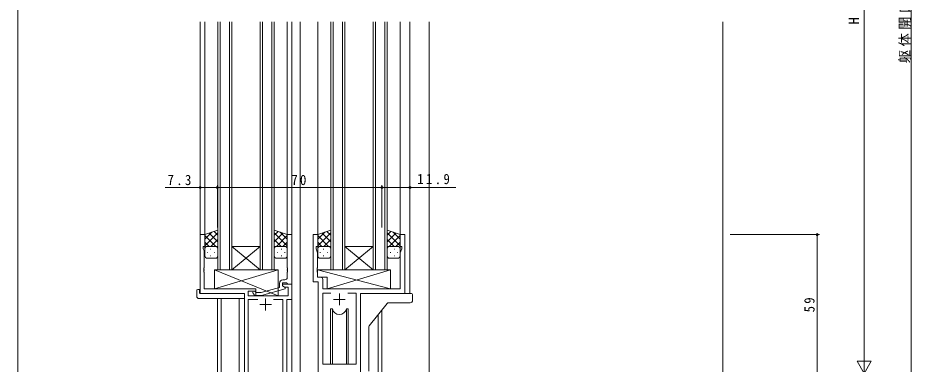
# Model space of a CAD drawing. Units: millimetres, scale not verified. Extents: x -594 to 539, y -420 to 386.
# Drawn here: x -590 to -210.2, y -140.3 to 6.9 of the extents above; entities that cross this region are included whole.
import ezdxf
from ezdxf.enums import TextEntityAlignment as Align

# ---------------------------------------------------------------- set-up
doc = ezdxf.new("R2010")
doc.units = ezdxf.units.MM
doc.header["$LTSCALE"] = 2
for name, color, linetype, lineweight in [('0-1_YKK_ZWAK', 7, 'Continuous', 9), ('0-3_YKK_11', 7, 'Continuous', 9), ('0-4_YKK_12', 2, 'Continuous', 9), ('0-5_YKK_13', 4, 'Continuous', 9), ('0-6_YKK_D', 6, 'Continuous', 9), ('0-7_YSS_K', 3, 'Continuous', 9)]:
    doc.layers.add(name, color=color, linetype=linetype, lineweight=lineweight)
doc.styles.add('ＭＳ ゴシック', font='')
doc.styles.get('ＭＳ ゴシック').set_extended_font_data('MS Gothic')

msp = doc.modelspace()

# ---------------------------------------------------------------- linework, layer by layer
at = {"layer": '0-1_YKK_ZWAK'}
msp.add_line((-590, -367.965), (-590, 382.035), dxfattribs=at)
at = {"layer": '0-3_YKK_11'}
for p, q in [((-512.475, -85.241), (-510.475, -85.241)), ((-512.475, -110.241), (-512.475, -85.241)), ((-510.475, -85.241), (-510.475, -90.241)), ((-475.475, -85.241), (-475.475, -99.283)), ((-473.475, -85.241), (-475.475, -85.241)), ((-473.475, -106.241), (-473.475, -85.241)), ((-464.474, -85.241), (-464.474, -105.242)), ((-462.474, -85.241), (-464.474, -85.241)), ((-462.474, -90.241), (-462.474, -85.241)), ((-427.474, -85.241), (-427.474, -90.241)), ((-425.474, -85.241), (-427.474, -85.241)), ((-425.474, -110.242), (-425.474, -85.241)), ((-511.175, -90.241), (-511.175, -91.241)), ((-510.475, -90.241), (-511.175, -90.241)), ((-463.174, -90.241), (-462.474, -90.241)), ((-463.174, -91.241), (-463.174, -90.241)), ((-427.474, -90.241), (-426.774, -90.241)), ((-426.774, -90.241), (-426.774, -91.241)), ((-511.175, -91.241), (-510.845, -92.148)), ((-510.845, -92.148), (-510.845, -99.283)), ((-462.544, -92.972), (-463.174, -91.241)), ((-462.544, -99.283), (-462.544, -92.972)), ((-426.774, -91.241), (-427.404, -92.972)), ((-427.404, -92.972), (-427.404, -108.241)), ((-510.845, -99.283), (-510.965, -99.467)), ((-510.965, -99.467), (-510.965, -100.016)), ((-510.965, -100.016), (-510.845, -100.2)), ((-510.845, -100.283), (-510.965, -100.467)), ((-510.965, -100.467), (-510.965, -101.016)), ((-510.965, -101.016), (-510.845, -101.2)), ((-510.845, -100.2), (-510.845, -100.283)), ((-510.845, -101.2), (-510.845, -108.241)), ((-475.475, -99.283), (-475.355, -99.467)), ((-475.355, -100.016), (-475.475, -100.2)), ((-475.475, -100.2), (-475.475, -100.283)), ((-475.475, -100.283), (-475.355, -100.467)), ((-475.355, -101.016), (-475.475, -101.2)), ((-475.475, -101.2), (-475.475, -103.441)), ((-475.355, -99.467), (-475.355, -100.016)), ((-475.355, -100.467), (-475.355, -101.016)), ((-462.664, -99.467), (-462.544, -99.283)), ((-462.664, -100.016), (-462.664, -99.467)), ((-462.544, -100.2), (-462.664, -100.016)), ((-462.664, -100.467), (-462.544, -100.283)), ((-462.664, -101.016), (-462.664, -100.467)), ((-462.544, -101.2), (-462.664, -101.016)), ((-462.544, -100.283), (-462.544, -100.2)), ((-462.544, -103.311), (-462.544, -101.2)), ((-478.775, -105.941), (-478.775, -107.762)), ((-477.475, -105.741), (-475.675, -105.741)), ((-477.475, -107.041), (-477.475, -105.741)), ((-477.475, -106.241), (-473.475, -106.241)), ((-477.475, -107.041), (-477.475, -106.241)), ((-476.475, -104.441), (-477.275, -104.441)), ((-475.675, -105.741), (-475.475, -105.941)), ((-475.475, -105.941), (-475.175, -106.241)), ((-475.175, -106.241), (-473.475, -106.241)), ((-473.475, -106.241), (-473.475, -112.871)), ((-464.474, -105.242), (-462.274, -105.242)), ((-461.344, -103.311), (-462.544, -103.311)), ((-462.274, -105.242), (-462.274, -150.591)), ((-460.344, -108.241), (-460.344, -104.312)), ((-510.845, -108.241), (-488.875, -108.241)), ((-492.045, -109.241), (-492.045, -111.241)), ((-488.875, -109.241), (-492.045, -109.241)), ((-488.726, -109.841), (-489.15, -109.417)), ((-488.875, -108.241), (-488.875, -109.241)), ((-486.536, -109.841), (-488.726, -109.841)), ((-478.775, -107.762), (-486.536, -109.841)), ((-486.378, -111.041), (-476.275, -108.334)), ((-476.275, -107.734), (-477.475, -107.041)), ((-476.609, -107.541), (-477.475, -107.041)), ((-475.105, -107.541), (-476.609, -107.541)), ((-476.275, -108.334), (-476.275, -107.734)), ((-475.105, -111.241), (-475.105, -107.541)), ((-427.404, -108.241), (-460.344, -108.241)), ((-493.675, -110.241), (-512.475, -110.241)), ((-493.675, -176.491), (-493.675, -110.241)), ((-492.045, -111.241), (-475.105, -111.241)), ((-492.045, -112.871), (-492.045, -150.241)), ((-488.025, -112.871), (-492.045, -112.871)), ((-488.025, -112.871), (-492.045, -112.871)), ((-489.999, -110.266), (-489.223, -111.041)), ((-489.223, -111.041), (-486.378, -111.041)), ((-484.675, -112.441), (-484.675, -117.441)), ((-477.305, -112.871), (-481.324, -112.871)), ((-477.305, -150.241), (-477.305, -112.871)), ((-475.675, -112.871), (-475.675, -156.241)), ((-473.475, -112.871), (-475.675, -112.871)), ((-460.344, -110.172), (-460.344, -140.242)), ((-456.861, -110.172), (-460.344, -110.172)), ((-456.861, -110.172), (-460.344, -110.172)), ((-455.774, -112.742), (-450.774, -112.742)), ((-453.274, -110.242), (-453.274, -115.242)), ((-446.204, -110.172), (-449.687, -110.172)), ((-446.204, -140.242), (-446.204, -110.172)), ((-444.274, -110.242), (-425.474, -110.242)), ((-444.274, -144.241), (-444.274, -110.242)), ((-487.175, -114.941), (-482.175, -114.941)), ((-460.344, -140.242), (-446.204, -140.242))]:
    msp.add_line(p, q, dxfattribs=at)
for centre, radius, start, end in [((-477.275, -105.941), 1.5, 90, 179.99998), ((-476.475, -103.441), 1, 270, 359.99998), ((-461.344, -104.312), 1, 0, 89.99998), ((-489.575, -109.841), 0.6, 44.99998, 225)]:
    msp.add_arc(centre, radius, start, end, dxfattribs=at)
at = {"layer": '0-4_YKK_12'}
for p, q in [((-512.474, 5.259), (-512.474, -110.241)), ((-510.474, 5.259), (-510.474, -85.741)), ((-504.972, -100.241), (-504.972, 5.259)), ((-503.972, 5.259), (-503.972, -100.241)), ((-499.972, -100.241), (-499.972, 5.259)), ((-498.972, 5.259), (-498.972, -100.241)), ((-486.972, -100.241), (-486.972, 5.259)), ((-485.972, 5.259), (-485.972, -100.241)), ((-481.972, -100.241), (-481.972, 5.259)), ((-480.972, 5.259), (-480.972, -100.241)), ((-475.474, 5.259), (-475.474, -85.741)), ((-473.474, 5.259), (-473.474, -185.241)), ((-469.974, 5.259), (-469.974, -151.241)), ((-462.474, 5.259), (-462.474, -85.241)), ((-456.972, -100.241), (-456.972, 5.259)), ((-455.972, 5.259), (-455.972, -100.241)), ((-451.972, -100.241), (-451.972, 5.259)), ((-450.972, 5.259), (-450.972, -100.241)), ((-438.972, -100.241), (-438.972, 5.259)), ((-437.972, 5.259), (-437.972, -100.241)), ((-433.972, -100.241), (-433.972, 5.259)), ((-432.972, 5.259), (-432.972, -100.241)), ((-427.474, 5.259), (-427.474, -85.741)), ((-423.274, 5.259), (-423.274, -110.241)), ((-415.174, 5.259), (-415.174, -144.542)), ((-486.972, -100.241), (-498.972, -90.241)), ((-498.972, -100.241), (-486.972, -90.241)), ((-498.972, -90.241), (-486.972, -90.241)), ((-438.972, -100.241), (-450.972, -90.241)), ((-450.972, -100.241), (-438.972, -90.241)), ((-450.972, -90.241), (-438.972, -90.241)), ((-498.972, -100.241), (-504.972, -100.241)), ((-498.972, -100.241), (-486.972, -100.241)), ((-480.972, -100.241), (-486.972, -100.241)), ((-450.972, -100.241), (-456.972, -100.241)), ((-450.972, -100.241), (-438.972, -100.241)), ((-432.972, -100.241), (-438.972, -100.241)), ((-505.174, -112.429), (-505.174, -187.941)), ((-503.544, -112.429), (-503.544, -197.841)), ((-495.874, -185.241), (-495.874, -112.429)), ((-435.174, -117.242), (-435.174, -144.241)), ((-436.804, -119.255), (-436.804, -144.241))]:
    msp.add_line(p, q, dxfattribs=at)
at = {"layer": '0-5_YKK_13'}
for p, q in [((-504.974, -83.277), (-510.474, -85.241)), ((-504.974, -91.463), (-504.974, -83.277)), ((-480.975, -83.277), (-475.475, -85.241)), ((-480.975, -91.463), (-480.975, -83.277)), ((-456.974, -83.277), (-462.474, -85.241)), ((-456.974, -91.463), (-456.974, -83.277)), ((-432.975, -83.277), (-427.475, -85.241)), ((-432.975, -91.463), (-432.975, -83.277)), ((-510.474, -87.145), (-507.513, -84.184)), ((-510.474, -89.973), (-504.974, -84.473)), ((-510.474, -85.241), (-510.474, -91.241)), ((-505.854, -90.242), (-510.474, -85.621)), ((-504.974, -88.293), (-508.67, -84.597)), ((-507.914, -90.241), (-504.974, -87.302)), ((-504.974, -85.464), (-506.586, -83.853)), ((-480.975, -85.464), (-479.364, -83.853)), ((-475.475, -89.973), (-480.975, -84.473)), ((-480.975, -88.293), (-477.28, -84.597)), ((-478.036, -90.241), (-480.975, -87.302)), ((-480.096, -90.242), (-475.475, -85.621)), ((-475.475, -87.145), (-478.436, -84.184)), ((-475.475, -85.241), (-475.475, -91.241)), ((-462.474, -87.145), (-459.513, -84.184)), ((-462.474, -89.973), (-456.974, -84.473)), ((-462.474, -85.241), (-462.474, -91.241)), ((-457.853, -90.242), (-462.474, -85.621)), ((-456.974, -88.293), (-460.669, -84.597)), ((-459.913, -90.241), (-456.974, -87.302)), ((-456.974, -85.464), (-458.585, -83.853)), ((-432.975, -85.464), (-431.363, -83.853)), ((-427.475, -89.973), (-432.975, -84.473)), ((-432.975, -88.293), (-429.279, -84.597)), ((-430.035, -90.241), (-432.975, -87.302)), ((-432.095, -90.242), (-427.475, -85.621)), ((-427.475, -87.145), (-430.435, -84.184)), ((-427.475, -85.241), (-427.475, -91.241)), ((-508.682, -90.241), (-510.474, -88.45)), ((-509.474, -90.241), (-505.874, -90.241)), ((-509.074, -90.241), (-504.974, -90.241)), ((-505.086, -90.241), (-504.974, -90.13)), ((-480.864, -90.241), (-480.975, -90.13)), ((-476.875, -90.241), (-480.975, -90.241)), ((-476.475, -90.241), (-480.075, -90.241)), ((-477.267, -90.241), (-475.475, -88.45)), ((-460.682, -90.241), (-462.474, -88.45)), ((-461.474, -90.241), (-457.874, -90.241)), ((-461.074, -90.241), (-456.974, -90.241)), ((-457.085, -90.241), (-456.974, -90.13)), ((-432.863, -90.241), (-432.975, -90.13)), ((-428.875, -90.241), (-432.975, -90.241)), ((-428.475, -90.241), (-432.075, -90.241)), ((-429.266, -90.241), (-427.475, -88.45)), ((-510.474, -94.241), (-510.474, -91.241)), ((-509.554, -92.878), (-509.354, -92.878)), ((-508.139, -91.463), (-507.939, -91.463)), ((-508.139, -94.293), (-507.939, -94.293)), ((-506.524, -92.878), (-506.324, -92.878)), ((-504.974, -91.241), (-504.974, -94.242)), ((-480.975, -91.241), (-480.975, -94.242)), ((-479.425, -92.878), (-479.625, -92.878)), ((-477.81, -91.463), (-478.01, -91.463)), ((-477.81, -94.293), (-478.01, -94.293)), ((-476.395, -92.878), (-476.595, -92.878)), ((-475.475, -94.241), (-475.475, -91.241)), ((-462.474, -94.242), (-462.474, -91.241)), ((-461.554, -92.878), (-461.354, -92.878)), ((-460.139, -91.463), (-459.939, -91.463)), ((-460.139, -94.293), (-459.939, -94.293)), ((-458.524, -92.878), (-458.324, -92.878)), ((-456.974, -91.241), (-456.974, -94.242)), ((-432.975, -91.241), (-432.975, -94.242)), ((-431.425, -92.878), (-431.625, -92.878)), ((-429.81, -91.463), (-430.01, -91.463)), ((-429.81, -94.293), (-430.01, -94.293)), ((-428.395, -92.878), (-428.595, -92.878)), ((-427.475, -94.242), (-427.475, -91.241)), ((-505.974, -95.241), (-509.474, -95.241)), ((-479.975, -95.241), (-476.475, -95.241)), ((-457.973, -95.241), (-461.474, -95.241)), ((-431.975, -95.241), (-428.475, -95.241)), ((-506.375, -100.241), (-479.375, -100.241)), ((-506.375, -108.241), (-506.375, -100.241)), ((-506.375, -108.241), (-479.375, -100.241)), ((-479.375, -111.241), (-506.375, -100.241)), ((-479.375, -100.241), (-479.375, -111.241)), ((-431.549, -100.242), (-462.544, -100.242)), ((-458.549, -108.241), (-431.549, -100.242)), ((-431.549, -100.242), (-431.549, -108.241)), ((-458.549, -103.242), (-462.544, -103.242)), ((-458.549, -103.242), (-458.549, -108.241)), ((-513.962, -111.429), (-513.962, -109.054)), ((-512.962, -108.55), (-512.775, -108.55)), ((-512.775, -108.55), (-512.775, -109.049)), ((-512.775, -109.941), (-512.775, -109.049)), ((-488.875, -108.241), (-506.375, -108.241)), ((-488.875, -111.241), (-488.875, -108.241)), ((-431.549, -108.241), (-458.549, -108.241)), ((-512.962, -112.429), (-493.675, -112.429)), ((-512.475, -110.241), (-494.175, -110.241)), ((-493.675, -111.429), (-493.675, -110.741)), ((-493.675, -111.429), (-493.675, -112.429)), ((-479.375, -111.241), (-488.875, -111.241)), ((-443.774, -110.242), (-423.174, -110.242)), ((-423.174, -110.242), (-422.674, -110.242)), ((-422.174, -110.741), (-422.174, -112.061)), ((-422.174, -112.061), (-422.174, -113.188)), ((-456.232, -140.241), (-456.232, -116.742)), ((-450.316, -140.241), (-450.316, -116.741)), ((-449.524, -116.741), (-450.316, -116.741)), ((-449.524, -140.241), (-449.524, -116.741)), ((-440.606, -123.948), (-433, -114.558)), ((-432.223, -114.188), (-423.174, -114.188)), ((-440.828, -124.576), (-440.829, -124.576)), ((-440.828, -143.241), (-440.828, -124.576)), ((-440.607, -123.947), (-440.607, -123.947))]:
    msp.add_line(p, q, dxfattribs=at)
for points in [[(-431.549, -108.241), (-462.544, -100.242), (-462.544, -103.242)], [(-444.274, -112.56), (-444.274, -112.061), (-444.274, -110.741)], [(-444.274, -143.241), (-444.274, -114.509), (-444.274, -113.011), (-444.274, -112.56)], [(-456.232, -116.742), (-457.024, -116.741), (-457.024, -140.241)]]:
    msp.add_lwpolyline(points, dxfattribs=at)
for centre, radius, start, end in [((-509.474, -91.241), 1, 89.99998, 179.99998), ((-509.474, -91.241), 1, 89.99998, 179.99998), ((-505.974, -91.241), 1, 359.99998, 89.99998), ((-505.974, -91.241), 1, 359.99998, 89.99998), ((-479.975, -91.241), 1, 90, 180), ((-479.975, -91.241), 1, 90, 180), ((-476.475, -91.241), 1, 0, 90), ((-476.475, -91.241), 1, 0, 90), ((-461.474, -91.241), 1, 89.99998, 179.99998), ((-461.474, -91.241), 1, 89.99998, 179.99998), ((-457.974, -91.241), 1, 359.99998, 89.99998), ((-457.974, -91.241), 1, 359.99998, 89.99998), ((-431.975, -91.241), 1, 90, 180), ((-431.975, -91.241), 1, 90, 180), ((-428.475, -91.241), 1, 0, 90), ((-428.475, -91.241), 1, 0, 90), ((-509.474, -94.241), 1, 179.99998, 269.99998), ((-505.974, -94.242), 1, 269.99998, 359.99998), ((-479.975, -94.242), 1, 180, 270), ((-476.475, -94.241), 1, 270, 0), ((-461.474, -94.242), 1, 179.99998, 269.99998), ((-457.974, -94.242), 1, 269.99998, 359.99998), ((-431.975, -94.242), 1, 180, 270), ((-428.475, -94.242), 1, 270, 0), ((-513.535, -109.026), 0.427, 134.08302, 183.74939), ((-513.19, -109.695), 1.168, 78.78365, 123.34093), ((-512.475, -109.941), 0.3, 180, 270), ((-512.962, -111.429), 1, 180, 269.99489), ((-494.175, -110.741), 0.5, 0, 90), ((-443.774, -110.741), 0.5, 90, 180), ((-423.174, -113.188), 1, 270, 0), ((-422.674, -110.741), 0.5, 0, 90), ((-453.274, -116.241), 3, 189.59798, 350.40582), ((-432.223, -115.188), 1, 90, 140.83115), ((-439.828, -124.577), 1.001, 141.05174, 179.94685)]:
    msp.add_arc(centre, radius, start, end, dxfattribs=at)
at = {"layer": '0-6_YKK_D'}
for p, q in [((-210.173, -199.241), (-210.175, 225.759)), ((-230.174, 149.759), (-230.174, -138.242)), ((-512.474, -82.241), (-512.474, -64.241)), ((-505.174, -82.241), (-505.174, -64.241)), ((-505.174, -82.241), (-505.174, -64.241)), ((-435.174, -82.241), (-435.174, -64.241)), ((-435.174, -82.241), (-435.174, -64.241)), ((-423.274, -82.241), (-423.274, -64.241)), ((-512.474, -65.241), (-527.374, -65.241)), ((-505.174, -65.241), (-512.474, -65.241)), ((-505.174, -65.241), (-435.174, -65.241)), ((-435.174, -65.241), (-423.274, -65.241)), ((-423.274, -65.241), (-403.734, -65.241)), ((-287.174, -85.241), (-249.174, -85.241)), ((-250.174, -144.241), (-250.174, -85.241)), ((-230.174, -144.241), (-230.174, -133.849)), ((-227.174, -139.045), (-233.174, -139.045)), ((-230.174, -144.241), (-233.174, -139.045)), ((-230.174, -144.241), (-227.174, -139.045))]:
    msp.add_line(p, q, dxfattribs=at)
for centre in [(-512.474, -65.241), (-505.174, -65.241), (-505.174, -65.241), (-435.174, -65.241), (-435.174, -65.241), (-423.274, -65.241), (-250.174, -85.241)]:
    msp.add_circle(centre, 0.425, dxfattribs=at)
at = {"layer": '0-7_YSS_K'}
msp.add_line((-290.174, 5.259), (-290.174, -144.242), dxfattribs=at)

# ---------------------------------------------------------------- texts
at = {"layer": '0-6_YKK_D', "color": 7, "style": 'ＭＳ ゴシック'}
msp.add_text('H', height=4.399, rotation=90, dxfattribs=at).set_placement((-230.974, 4.158), align=Align.BOTTOM_LEFT)
at = {"layer": '0-6_YKK_D', "color": 7, "char_height": 4.399, "attachment_point": 7, "rotation": 90, "style": 'ＭＳ ゴシック'}
for s, insert in [('\\T1.24;\\W0.95;躯体開口高=H+125', (-210.174, -12.341)), ('\\T1.36;\\W0.9;59', (-251.174, -118.262))]:
    msp.add_mtext(s, dxfattribs=dict(at, insert=insert))
at = {"layer": '0-6_YKK_D', "color": 7, "char_height": 4.399, "attachment_point": 7, "style": 'ＭＳ ゴシック'}
for s, insert in [('\\T1.38;\\W0.9;7.3', (-526.374, -64.241)), ('\\T1.36;\\W0.9;70', (-473.694, -64.241)), ('\\T1.38;\\W0.9;11.9', (-420.174, -63.842))]:
    msp.add_mtext(s, dxfattribs=dict(at, insert=insert))

doc.saveas('drawing.dxf')
